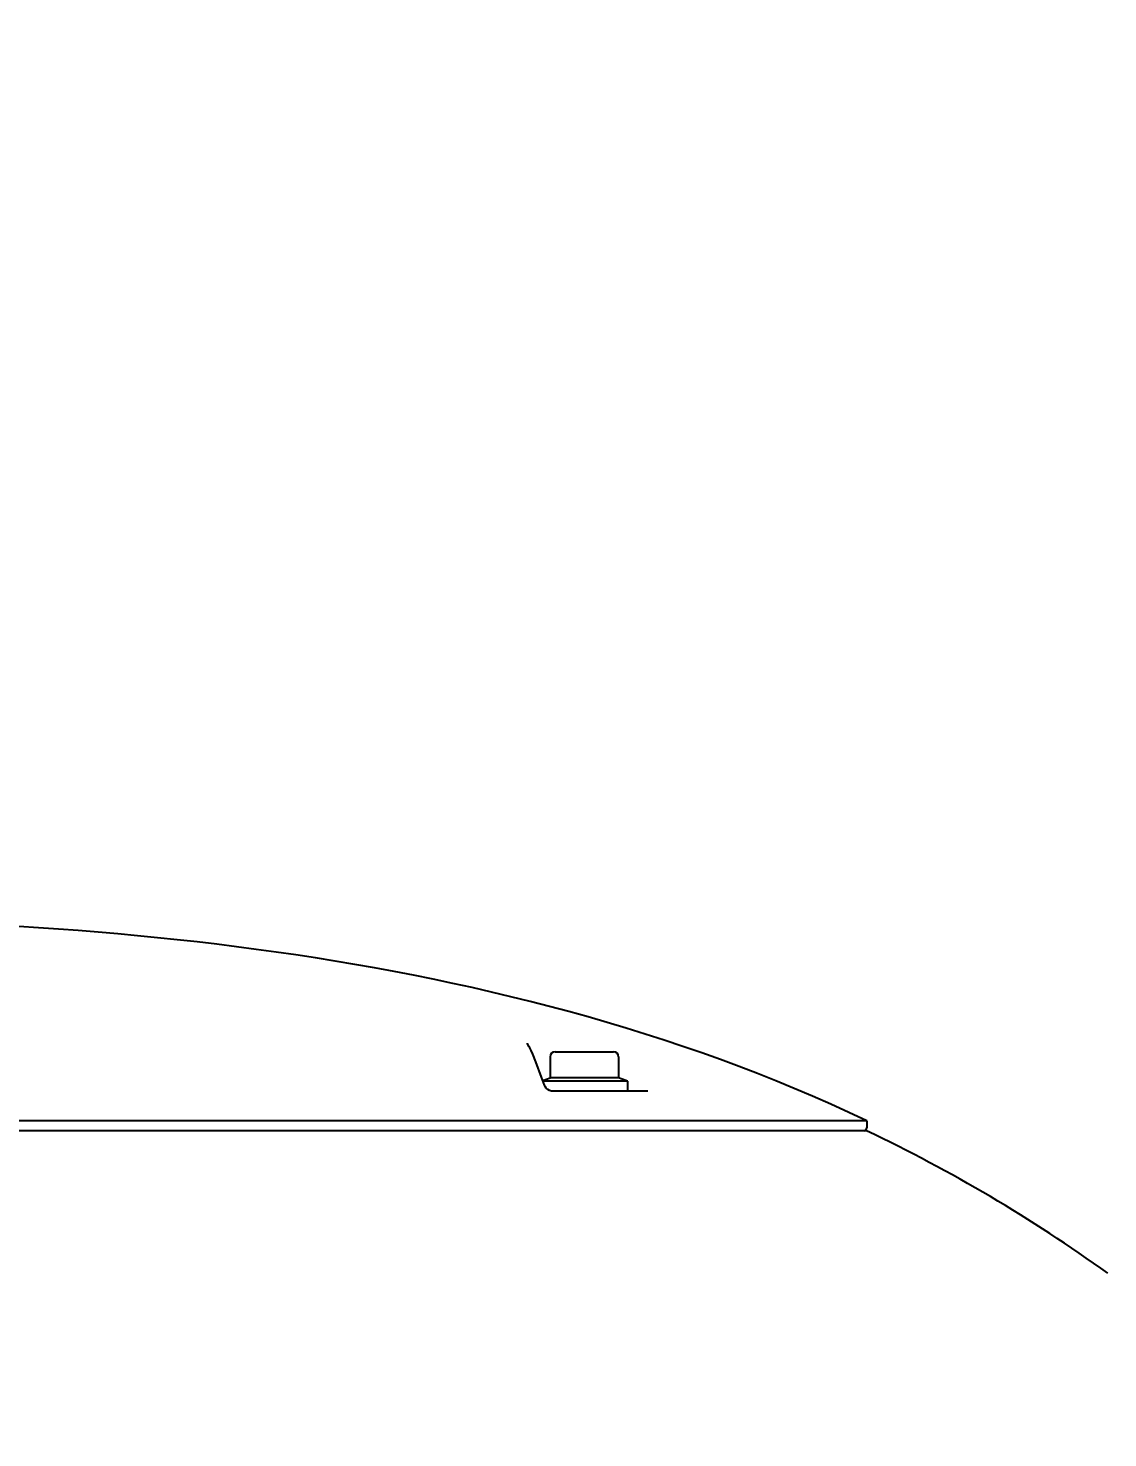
# Model space of a CAD drawing. Header units: millimetres. Extents: x 5828 to 6704, y 123 to 421.
# Drawn here: x 6415.14 to 6420.58, y 179.85 to 186.95 of the extents above; entities that cross this region are included whole.
import ezdxf

# ---------------------------------------------------------------- set-up
doc = ezdxf.new("R2010")
doc.units = ezdxf.units.MM
doc.layers.add('DIM', color=7, linetype='Continuous')
doc.layers.add('外形图', color=7, linetype='Continuous')
doc.styles.add('微软雅黑', font='msyh.ttc', dxfattribs={"height": 2.1})
doc.dimstyles.new('尺寸标注_1_20比例', dxfattribs={"dimtxt": 2.1, "dimasz": 1.7, "dimexe": 0.5, "dimexo": 0.4, "dimgap": 0.5, "dimtad": 1, "dimdec": 1, "dimlfac": 20, "dimdsep": 46, "dimtxsty": '微软雅黑', "dimcen": 0.09, "dimadec": 0, "dimazin": 0, "dimtp": 0.01, "dimtm": 0.01, "dimtfac": 1, "dimtdec": 1, "dimtofl": 0, "dimtmove": 0, "dimatfit": 3, "dimfxl": 1, "dimtolj": 1, "dimarcsym": 0})

# ---------------------------------------------------------------- blocks, each defined once
blk = doc.blocks.new('*D1354')
at = {"layer": 'Defpoints', "color": 0}
for p in [(6432.9409, 191.6032), (6432.9409, 179.5421), (6414.4907, 179.0421)]:
    blk.add_point(p, dxfattribs=at)
at = {"layer": 'DIM', "color": 0, "linetype": 'ByBlock', "lineweight": -2, "ltscale": 20}
for p, q in [((6414.4907, 179.4421), (6414.4907, 192.1032)), ((6432.9409, 179.9421), (6432.9409, 192.1032)), ((6416.1907, 191.6032), (6431.2409, 191.6032))]:
    blk.add_line(p, q, dxfattribs=at)
at = {"layer": 'DIM', "color": 0}
for points in [[(6416.1907, 191.8865), (6416.1907, 191.3198), (6414.4907, 191.6032)], [(6431.2409, 191.3198), (6431.2409, 191.8865), (6432.9409, 191.6032)]]:
    blk.add_solid(points, dxfattribs=at)
at = {"layer": 'DIM', "color": 0, "insert": (6423.7158, 193.1884), "char_height": 2.1, "attachment_point": 5, "style": '微软雅黑'}
blk.add_mtext('\\A1;\\A1;369', dxfattribs=at)

msp = doc.modelspace()

# ---------------------------------------------------------------- linework, layer by layer
at = {"layer": '外形图', "linetype": 'Continuous'}
for p, q in [((6417.6544, 181.8333), (6417.6544, 181.8334)), ((6417.6548, 181.8305), (6417.6544, 181.8334)), ((6417.6626, 181.815), (6417.6548, 181.8305)), ((6417.6626, 181.815), (6417.6626, 181.815)), ((6417.6658, 181.8102), (6417.6626, 181.815)), ((6417.6716, 181.8007), (6417.6658, 181.8102)), ((6417.6737, 181.797), (6417.6716, 181.8008)), ((6417.6823, 181.7779), (6417.6737, 181.797)), ((6417.7933, 181.7897), (6418.0883, 181.7897)), ((6417.6967, 181.7401), (6417.6823, 181.7779)), ((6417.7254, 181.6628), (6417.6967, 181.7401)), ((6417.7683, 181.7647), (6417.7683, 181.6595)), ((6418.1133, 181.7647), (6418.1133, 181.6595)), ((6417.7405, 181.6212), (6417.7254, 181.6628)), ((6417.7315, 181.6461), (6417.7683, 181.6595)), ((6418.1608, 181.6422), (6417.7329, 181.6422)), ((6418.1133, 181.6595), (6417.7683, 181.6595)), ((6418.1509, 181.6458), (6418.1133, 181.6595)), ((6418.1608, 181.5922), (6418.1608, 181.6422)), ((6417.7437, 181.6145), (6417.7405, 181.6212)), ((6417.7492, 181.607), (6417.7437, 181.6145)), ((6418.1608, 181.5922), (6417.7774, 181.5922)), ((6418.2608, 181.5922), (6417.7774, 181.5922)), ((6419.3642, 181.4422), (6414.5829, 181.4422)), ((6419.3642, 181.4422), (6419.3642, 181.4072)), ((6419.3642, 181.3922), (6414.5833, 181.3922))]:
    msp.add_line(p, q, dxfattribs=at)
msp.add_lwpolyline([(6417.7773, 181.5922), (6417.7749, 181.5923), (6417.7654, 181.595), (6417.7565, 181.6003), (6417.7492, 181.607)], dxfattribs=at)
for centre, radius, start, end in [((6417.7933, 181.7647), 0.025, 90, 180), ((6418.0883, 181.7647), 0.025, 0, 90), ((6418.1458, 181.6317), 0.015, 44.44366, 70), ((6419.3492, 181.4072), 0.015, 270, 0), ((6415.9153, 174.1569), 8.0152, 54.41301, 64.51418)]:
    msp.add_arc(centre, radius, start, end, dxfattribs=at)
msp.add_open_spline([(6419.3642, 181.4422), (6418.403, 181.9011), (6416.291, 182.4259), (6414.1579, 182.4724), (6413.0907, 182.4765)], degree=3, knots=[0, 0, 0, 0, 0.49951, 1, 1, 1, 1], dxfattribs=at)

# ---------------------------------------------------------------- dimensions: what is measured, and where the dimension line sits
at = {"layer": 'DIM', "linetype": 'ByBlock', "ltscale": 20}
dim = msp.add_linear_dim(base=(6432.9409, 191.6032), p1=(6414.4907, 179.0421), p2=(6432.9409, 179.5421), text='\\A1;369', dimstyle='尺寸标注_1_20比例', dxfattribs=at)
dim.commit()
dim.dimension.update_dxf_attribs({"geometry": '*D1354', "text_midpoint": (6423.7158, 193.1884)})

doc.saveas('drawing.dxf')
